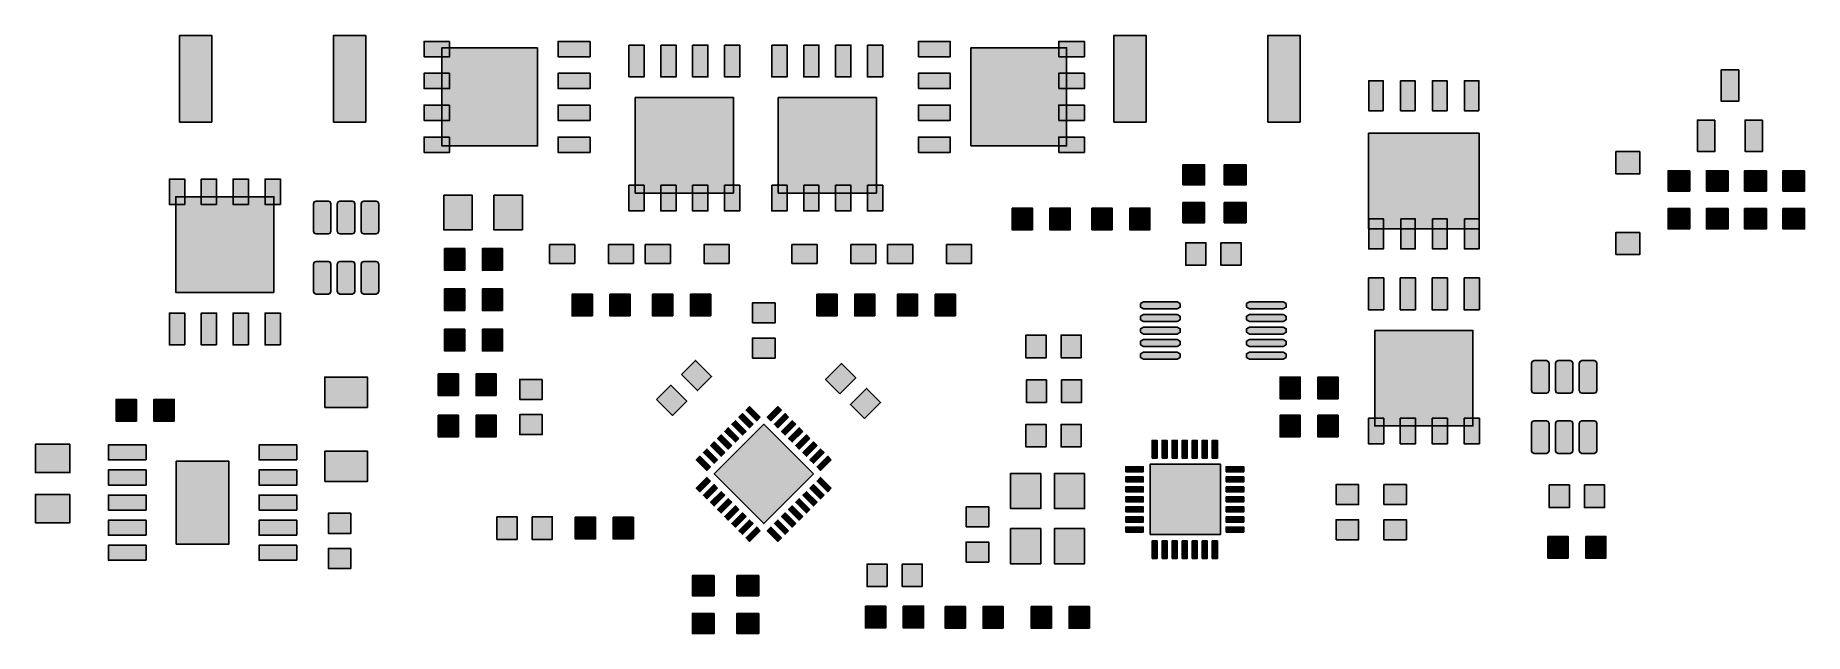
# Model space of a CAD drawing. Header units: millimetres. Extents: x 7.7 to 78.2, y -27.6 to -3.7.
import ezdxf

# ---------------------------------------------------------------- set-up
doc = ezdxf.new("R2010")
doc.units = ezdxf.units.MM
doc.layers.add('Bottom Layer', color=7, linetype='Continuous', true_color=0x0000ff)

msp = doc.modelspace()

# ---------------------------------------------------------------- hatches: boundary and pattern name
at = {"layer": 'Bottom Layer'}
for points in [[(14.72, -7.189), (14.72, -3.733), (13.437, -3.733), (13.437, -7.189)], [(20.853, -7.189), (20.853, -3.733), (19.57, -3.733), (19.57, -7.189)], [(24.193, -3.974), (23.173, -3.974), (23.173, -4.584), (24.193, -4.584)], [(29.784, -3.974), (28.514, -3.974), (28.514, -4.584), (29.784, -4.584)], [(31.329, -4.118), (31.329, -5.388), (31.938, -5.388), (31.938, -4.118)], [(32.599, -4.118), (32.599, -5.388), (33.208, -5.388), (33.208, -4.118)], [(33.869, -4.118), (33.869, -5.388), (34.478, -5.388), (34.478, -4.118)], [(35.139, -4.118), (35.139, -5.388), (35.748, -5.388), (35.748, -4.118)], [(37.023, -4.118), (37.023, -5.388), (37.632, -5.388), (37.632, -4.118)], [(38.293, -4.118), (38.293, -5.388), (38.902, -5.388), (38.902, -4.118)], [(39.563, -4.118), (39.563, -5.388), (40.172, -5.388), (40.172, -4.118)], [(40.833, -4.118), (40.833, -5.388), (41.442, -5.388), (41.442, -4.118)], [(42.86, -4.584), (44.13, -4.584), (44.13, -3.974), (42.86, -3.974)], [(48.451, -4.584), (49.471, -4.584), (49.471, -3.974), (48.451, -3.974)], [(51.931, -7.189), (51.931, -3.733), (50.649, -3.733), (50.649, -7.189)], [(58.064, -7.189), (58.064, -3.733), (56.781, -3.733), (56.781, -7.189)], [(27.693, -4.229), (23.883, -4.229), (23.883, -8.139), (27.693, -8.139)], [(44.951, -8.139), (48.761, -8.139), (48.761, -4.229), (44.951, -4.229)], [(24.193, -5.244), (23.173, -5.244), (23.173, -5.854), (24.193, -5.854)], [(29.784, -5.244), (28.514, -5.244), (28.514, -5.854), (29.784, -5.854)], [(42.861, -5.854), (44.131, -5.854), (44.131, -5.244), (42.861, -5.244)], [(48.451, -5.854), (49.471, -5.854), (49.471, -5.244), (48.451, -5.244)], [(61.375, -6.74), (61.375, -5.54), (60.795, -5.54), (60.795, -6.74)], [(62.645, -6.74), (62.645, -5.54), (62.065, -5.54), (62.065, -6.74)], [(63.915, -6.74), (63.915, -5.54), (63.335, -5.54), (63.335, -6.74)], [(65.185, -6.74), (65.185, -5.54), (64.605, -5.54), (64.605, -6.74)], [(75.534, -5.106), (74.834, -5.106), (74.834, -6.356), (75.534, -6.356)], [(31.584, -6.208), (31.584, -10.018), (35.494, -10.018), (35.494, -6.208)], [(37.278, -6.208), (37.278, -10.018), (41.188, -10.018), (41.188, -6.208)], [(24.193, -6.514), (23.173, -6.514), (23.173, -7.124), (24.193, -7.124)], [(29.783, -6.514), (28.513, -6.514), (28.513, -7.124), (29.783, -7.124)], [(42.86, -7.124), (44.13, -7.124), (44.13, -6.514), (42.86, -6.514)], [(48.451, -7.124), (49.471, -7.124), (49.471, -6.514), (48.451, -6.514)], [(60.792, -7.636), (60.792, -11.436), (65.192, -11.436), (65.192, -7.636)], [(74.584, -7.106), (73.884, -7.106), (73.884, -8.356), (74.584, -8.356)], [(76.484, -7.106), (75.784, -7.106), (75.784, -8.356), (76.484, -8.356)], [(24.193, -7.784), (23.173, -7.784), (23.173, -8.394), (24.193, -8.394)], [(29.784, -7.784), (28.514, -7.784), (28.514, -8.394), (29.784, -8.394)], [(42.86, -8.394), (44.13, -8.394), (44.13, -7.784), (42.86, -7.784)], [(48.451, -8.394), (49.471, -8.394), (49.471, -7.784), (48.451, -7.784)], [(71.6, -8.364), (70.64, -8.364), (70.64, -9.244), (71.6, -9.244)], [(53.394, -9.694), (54.258, -9.694), (54.258, -8.888), (53.394, -8.888)], [(55.045, -9.694), (55.909, -9.694), (55.909, -8.888), (55.045, -8.888)], [(73.584, -9.13), (72.72, -9.13), (72.72, -9.937), (73.584, -9.937)], [(75.108, -9.13), (74.244, -9.13), (74.244, -9.937), (75.108, -9.937)], [(75.768, -9.937), (76.632, -9.937), (76.632, -9.13), (75.768, -9.13)], [(78.156, -9.13), (77.292, -9.13), (77.292, -9.937), (78.156, -9.937)], [(13.64, -10.477), (13.64, -9.457), (13.03, -9.457), (13.03, -10.477)], [(14.91, -10.477), (14.91, -9.457), (14.3, -9.457), (14.3, -10.477)], [(16.18, -10.477), (16.18, -9.457), (15.57, -9.457), (15.57, -10.477)], [(17.45, -10.477), (17.45, -9.457), (16.84, -9.457), (16.84, -10.477)], [(31.329, -9.708), (31.329, -10.728), (31.938, -10.728), (31.938, -9.708)], [(32.599, -9.708), (32.599, -10.728), (33.208, -10.728), (33.208, -9.708)], [(33.869, -9.708), (33.869, -10.728), (34.478, -10.728), (34.478, -9.708)], [(35.139, -9.708), (35.139, -10.728), (35.748, -10.728), (35.748, -9.708)], [(37.023, -9.708), (37.023, -10.728), (37.632, -10.728), (37.632, -9.708)], [(38.293, -9.708), (38.293, -10.728), (38.902, -10.728), (38.902, -9.708)], [(39.563, -9.708), (39.563, -10.728), (40.172, -10.728), (40.172, -9.708)], [(40.833, -9.708), (40.833, -10.728), (41.442, -10.728), (41.442, -9.708)], [(17.195, -13.977), (17.195, -10.167), (13.285, -10.167), (13.285, -13.977)], [(19.466, -11.537), (19.466, -10.447), (19.435, -10.373), (19.361, -10.342), (18.871, -10.342), (18.797, -10.373), (18.766, -10.447), (18.766, -11.537), (18.797, -11.611), (18.871, -11.642), (19.361, -11.642), (19.435, -11.611)], [(20.416, -11.537), (20.416, -10.447), (20.385, -10.373), (20.311, -10.342), (19.821, -10.342), (19.747, -10.373), (19.716, -10.447), (19.716, -11.537), (19.747, -11.611), (19.821, -11.642), (20.311, -11.642), (20.385, -11.611)], [(21.366, -11.537), (21.366, -10.447), (21.335, -10.373), (21.261, -10.342), (20.771, -10.342), (20.697, -10.373), (20.666, -10.447), (20.666, -11.537), (20.697, -11.611), (20.771, -11.642), (21.261, -11.642), (21.335, -11.611)], [(23.956, -10.107), (23.956, -11.484), (25.088, -11.484), (25.088, -10.107)], [(25.956, -10.107), (25.956, -11.484), (27.088, -11.484), (27.088, -10.107)], [(53.394, -11.201), (54.258, -11.201), (54.258, -10.395), (53.394, -10.395)], [(55.045, -11.201), (55.909, -11.201), (55.909, -10.395), (55.045, -10.395)], [(46.595, -10.617), (46.595, -11.481), (47.402, -11.481), (47.402, -10.617)], [(48.102, -10.617), (48.102, -11.481), (48.909, -11.481), (48.909, -10.617)], [(49.77, -10.617), (49.77, -11.481), (50.577, -11.481), (50.577, -10.617)], [(51.277, -10.617), (51.277, -11.481), (52.084, -11.481), (52.084, -10.617)], [(60.8, -11.04), (60.8, -12.24), (61.38, -12.24), (61.38, -11.04)], [(62.07, -11.04), (62.07, -12.24), (62.65, -12.24), (62.65, -11.04)], [(63.34, -11.04), (63.34, -12.24), (63.92, -12.24), (63.92, -11.04)], [(64.61, -11.04), (64.61, -12.24), (65.19, -12.24), (65.19, -11.04)], [(73.584, -10.637), (72.72, -10.637), (72.72, -11.444), (73.584, -11.444)], [(75.108, -10.637), (74.244, -10.637), (74.244, -11.444), (75.108, -11.444)], [(75.768, -11.444), (76.632, -11.444), (76.632, -10.637), (75.768, -10.637)], [(78.156, -10.637), (77.292, -10.637), (77.292, -11.444), (78.156, -11.444)], [(71.6, -11.584), (70.64, -11.584), (70.64, -12.464), (71.6, -12.464)], [(24.796, -13.091), (24.796, -12.227), (23.989, -12.227), (23.989, -13.091)], [(26.303, -13.091), (26.303, -12.227), (25.496, -12.227), (25.496, -13.091)], [(29.172, -12.821), (29.172, -12.071), (28.172, -12.071), (28.172, -12.821)], [(31.518, -12.821), (31.518, -12.071), (30.518, -12.071), (30.518, -12.821)], [(32.982, -12.821), (32.982, -12.071), (31.982, -12.071), (31.982, -12.821)], [(35.328, -12.821), (35.328, -12.071), (34.328, -12.071), (34.328, -12.821)], [(37.824, -12.071), (37.824, -12.821), (38.824, -12.821), (38.824, -12.071)], [(40.17, -12.071), (40.17, -12.821), (41.17, -12.821), (41.17, -12.071)], [(41.634, -12.071), (41.634, -12.821), (42.634, -12.821), (42.634, -12.071)], [(43.98, -12.071), (43.98, -12.821), (44.98, -12.821), (44.98, -12.071)], [(54.31, -12.896), (54.31, -11.996), (53.51, -11.996), (53.51, -12.896)], [(55.71, -12.896), (55.71, -11.996), (54.91, -11.996), (54.91, -12.896)], [(19.466, -13.937), (19.466, -12.847), (19.435, -12.773), (19.361, -12.742), (18.871, -12.742), (18.797, -12.773), (18.766, -12.847), (18.766, -13.937), (18.797, -14.011), (18.871, -14.042), (19.361, -14.042), (19.435, -14.011)], [(20.416, -13.937), (20.416, -12.847), (20.385, -12.773), (20.311, -12.742), (19.821, -12.742), (19.747, -12.773), (19.716, -12.847), (19.716, -13.937), (19.747, -14.011), (19.821, -14.042), (20.311, -14.042), (20.385, -14.011)], [(21.366, -13.937), (21.366, -12.847), (21.335, -12.773), (21.261, -12.742), (20.771, -12.742), (20.697, -12.773), (20.666, -12.847), (20.666, -13.937), (20.697, -14.011), (20.771, -14.042), (21.261, -14.042), (21.335, -14.011)], [(24.796, -14.699), (24.796, -13.835), (23.989, -13.835), (23.989, -14.699)], [(26.303, -14.699), (26.303, -13.835), (25.496, -13.835), (25.496, -14.699)], [(29.876, -14.91), (29.876, -14.046), (29.069, -14.046), (29.069, -14.91)], [(31.383, -14.91), (31.383, -14.046), (30.576, -14.046), (30.576, -14.91)], [(33.083, -14.91), (33.083, -14.046), (32.276, -14.046), (32.276, -14.91)], [(34.589, -14.91), (34.589, -14.046), (33.783, -14.046), (33.783, -14.91)], [(39.623, -14.91), (39.623, -14.046), (38.817, -14.046), (38.817, -14.91)], [(41.13, -14.91), (41.13, -14.046), (40.323, -14.046), (40.323, -14.91)], [(42.83, -14.91), (42.83, -14.046), (42.023, -14.046), (42.023, -14.91)], [(44.337, -14.91), (44.337, -14.046), (43.53, -14.046), (43.53, -14.91)], [(60.782, -13.396), (60.782, -14.666), (61.392, -14.666), (61.392, -13.396)], [(62.052, -13.396), (62.052, -14.666), (62.662, -14.666), (62.662, -13.396)], [(63.322, -13.397), (63.322, -14.667), (63.932, -14.667), (63.932, -13.397)], [(64.592, -13.396), (64.592, -14.666), (65.202, -14.666), (65.202, -13.396)], [(36.253, -15.194), (37.153, -15.194), (37.153, -14.394), (36.253, -14.394)], [(51.83, -14.634), (51.709, -14.564), (51.709, -14.424), (51.83, -14.354), (53.17, -14.354), (53.291, -14.424), (53.291, -14.564), (53.17, -14.634)], [(56.05, -14.634), (55.929, -14.564), (55.929, -14.424), (56.05, -14.354), (57.39, -14.354), (57.511, -14.424), (57.511, -14.564), (57.39, -14.634)], [(13.64, -16.068), (13.64, -14.798), (13.03, -14.798), (13.03, -16.068)], [(14.91, -16.067), (14.91, -14.797), (14.3, -14.797), (14.3, -16.067)], [(16.18, -16.068), (16.18, -14.798), (15.57, -14.798), (15.57, -16.068)], [(17.45, -16.068), (17.45, -14.798), (16.84, -14.798), (16.84, -16.068)], [(23.989, -15.443), (23.989, -16.307), (24.796, -16.307), (24.796, -15.443)], [(25.496, -15.443), (25.496, -16.307), (26.303, -16.307), (26.303, -15.443)], [(51.83, -15.134), (51.709, -15.064), (51.709, -14.924), (51.83, -14.854), (53.17, -14.854), (53.291, -14.924), (53.291, -15.064), (53.17, -15.134)], [(51.83, -15.634), (51.709, -15.564), (51.709, -15.424), (51.83, -15.354), (53.17, -15.354), (53.291, -15.424), (53.291, -15.564), (53.17, -15.634)], [(56.05, -15.134), (55.929, -15.064), (55.929, -14.924), (56.05, -14.854), (57.39, -14.854), (57.511, -14.924), (57.511, -15.064), (57.39, -15.134)], [(56.05, -15.634), (55.929, -15.564), (55.929, -15.424), (56.05, -15.354), (57.39, -15.354), (57.511, -15.424), (57.511, -15.564), (57.39, -15.634)], [(61.037, -15.487), (61.037, -19.297), (64.947, -19.297), (64.947, -15.487)], [(36.253, -16.594), (37.153, -16.594), (37.153, -15.794), (36.253, -15.794)], [(47.945, -16.579), (47.945, -15.679), (47.145, -15.679), (47.145, -16.579)], [(49.345, -16.579), (49.345, -15.679), (48.545, -15.679), (48.545, -16.579)], [(51.83, -16.134), (51.709, -16.064), (51.709, -15.924), (51.83, -15.854), (53.17, -15.854), (53.291, -15.924), (53.291, -16.064), (53.17, -16.134)], [(56.05, -16.134), (55.929, -16.064), (55.929, -15.924), (56.05, -15.854), (57.39, -15.854), (57.511, -15.924), (57.511, -16.064), (57.39, -16.134)], [(33.422, -17.25), (34.058, -17.886), (34.624, -17.32), (33.988, -16.684)], [(39.729, -18.013), (40.365, -17.377), (39.799, -16.811), (39.163, -17.447)], [(51.83, -16.634), (51.709, -16.564), (51.709, -16.424), (51.83, -16.354), (53.17, -16.354), (53.291, -16.424), (53.291, -16.564), (53.17, -16.634)], [(56.05, -16.634), (55.929, -16.564), (55.929, -16.424), (56.05, -16.354), (57.39, -16.354), (57.511, -16.424), (57.511, -16.564), (57.39, -16.634)], [(67.28, -16.797), (67.28, -17.887), (67.311, -17.961), (67.385, -17.992), (67.875, -17.992), (67.949, -17.961), (67.98, -17.887), (67.98, -16.797), (67.949, -16.723), (67.875, -16.692), (67.385, -16.692), (67.311, -16.723)], [(68.23, -16.797), (68.23, -17.887), (68.261, -17.961), (68.335, -17.992), (68.825, -17.992), (68.899, -17.961), (68.93, -17.887), (68.93, -16.797), (68.899, -16.723), (68.825, -16.692), (68.335, -16.692), (68.261, -16.723)], [(69.18, -16.797), (69.18, -17.887), (69.211, -17.961), (69.285, -17.992), (69.775, -17.992), (69.849, -17.961), (69.88, -17.887), (69.88, -16.797), (69.849, -16.723), (69.775, -16.692), (69.285, -16.692), (69.211, -16.723)], [(19.216, -18.556), (20.917, -18.556), (20.917, -17.348), (19.216, -17.348)], [(24.542, -18.085), (24.542, -17.221), (23.735, -17.221), (23.735, -18.085)], [(26.049, -18.085), (26.049, -17.221), (25.242, -17.221), (25.242, -18.085)], [(27.882, -17.442), (26.982, -17.442), (26.982, -18.242), (27.882, -18.242)], [(47.16, -17.457), (47.16, -18.357), (47.96, -18.357), (47.96, -17.457)], [(48.56, -17.457), (48.56, -18.357), (49.36, -18.357), (49.36, -17.457)], [(58.07, -18.212), (58.07, -17.348), (57.264, -17.348), (57.264, -18.212)], [(59.577, -18.212), (59.577, -17.348), (58.77, -17.348), (58.77, -18.212)], [(11.715, -19.101), (11.715, -18.237), (10.908, -18.237), (10.908, -19.101)], [(13.222, -19.101), (13.222, -18.237), (12.415, -18.237), (12.415, -19.101)], [(32.432, -18.24), (33.068, -18.876), (33.634, -18.31), (32.998, -17.674)], [(40.719, -19.003), (41.355, -18.367), (40.789, -17.801), (40.153, -18.437)], [(24.542, -19.736), (24.542, -18.872), (23.735, -18.872), (23.735, -19.736)], [(26.049, -19.736), (26.049, -18.872), (25.242, -18.872), (25.242, -19.736)], [(27.882, -18.842), (26.982, -18.842), (26.982, -19.642), (27.882, -19.642)], [(36.279, -19.229), (35.855, -18.805), (35.713, -18.946), (36.137, -19.371)], [(36.562, -18.946), (36.137, -18.522), (35.996, -18.663), (36.42, -19.088)], [(37.41, -18.663), (37.269, -18.522), (36.844, -18.946), (36.986, -19.088)], [(37.693, -18.946), (37.552, -18.805), (37.127, -19.229), (37.269, -19.371)], [(58.07, -19.736), (58.07, -18.872), (57.264, -18.872), (57.264, -19.736)], [(59.577, -19.736), (59.577, -18.872), (58.77, -18.872), (58.77, -19.736)], [(60.782, -18.987), (60.782, -20.007), (61.392, -20.007), (61.392, -18.987)], [(62.052, -18.987), (62.052, -20.007), (62.662, -20.007), (62.662, -18.987)], [(63.322, -18.987), (63.322, -20.007), (63.932, -20.007), (63.932, -18.987)], [(64.592, -18.987), (64.592, -20.007), (65.202, -20.007), (65.202, -18.987)], [(38.683, -21.209), (36.703, -19.229), (34.723, -21.209), (36.703, -23.189)], [(35.43, -20.078), (35.006, -19.653), (34.865, -19.795), (35.289, -20.219)], [(35.713, -19.795), (35.289, -19.371), (35.147, -19.512), (35.572, -19.936)], [(35.996, -19.512), (35.572, -19.088), (35.43, -19.229), (35.855, -19.653)], [(37.976, -19.229), (37.834, -19.088), (37.41, -19.512), (37.552, -19.653)], [(38.259, -19.512), (38.117, -19.371), (37.693, -19.795), (37.835, -19.936)], [(38.541, -19.795), (38.4, -19.653), (37.976, -20.078), (38.117, -20.219)], [(47.945, -20.135), (47.945, -19.235), (47.145, -19.235), (47.145, -20.135)], [(49.345, -20.135), (49.345, -19.235), (48.545, -19.235), (48.545, -20.135)], [(67.28, -19.197), (67.28, -20.287), (67.311, -20.361), (67.385, -20.392), (67.875, -20.392), (67.949, -20.361), (67.98, -20.287), (67.98, -19.197), (67.949, -19.123), (67.875, -19.092), (67.385, -19.092), (67.311, -19.123)], [(68.23, -19.197), (68.23, -20.287), (68.261, -20.361), (68.335, -20.392), (68.825, -20.392), (68.899, -20.361), (68.93, -20.287), (68.93, -19.197), (68.899, -19.123), (68.825, -19.092), (68.335, -19.092), (68.261, -19.123)], [(69.18, -19.197), (69.18, -20.287), (69.211, -20.361), (69.285, -20.392), (69.775, -20.392), (69.849, -20.361), (69.88, -20.287), (69.88, -19.197), (69.849, -19.123), (69.775, -19.092), (69.285, -19.092), (69.211, -19.123)], [(9.071, -20.024), (7.694, -20.024), (7.694, -21.156), (9.071, -21.156)], [(12.102, -20.653), (12.102, -20.053), (10.601, -20.053), (10.601, -20.653)], [(18.101, -20.653), (18.101, -20.053), (16.6, -20.053), (16.6, -20.653)], [(19.216, -21.514), (20.917, -21.514), (20.917, -20.306), (19.216, -20.306)], [(34.865, -20.643), (34.44, -20.219), (34.299, -20.361), (34.723, -20.785)], [(35.147, -20.36), (34.723, -19.936), (34.582, -20.078), (35.006, -20.502)], [(38.824, -20.078), (38.683, -19.936), (38.259, -20.36), (38.4, -20.502)], [(39.107, -20.361), (38.966, -20.219), (38.542, -20.643), (38.683, -20.785)], [(52.167, -20.575), (52.367, -20.575), (52.367, -19.875), (52.167, -19.875)], [(52.567, -20.575), (52.767, -20.575), (52.767, -19.875), (52.567, -19.875)], [(52.967, -20.575), (53.167, -20.575), (53.167, -19.875), (52.967, -19.875)], [(53.367, -20.576), (53.567, -20.576), (53.567, -19.876), (53.367, -19.876)], [(53.767, -20.575), (53.967, -20.575), (53.967, -19.875), (53.767, -19.875)], [(54.167, -20.575), (54.367, -20.575), (54.367, -19.875), (54.167, -19.875)], [(54.567, -20.575), (54.767, -20.575), (54.767, -19.875), (54.567, -19.875)], [(12.102, -21.651), (12.102, -21.052), (10.601, -21.052), (10.601, -21.651)], [(13.301, -24.002), (15.401, -24.002), (15.401, -20.702), (13.301, -20.702)], [(18.101, -21.651), (18.101, -21.052), (16.6, -21.052), (16.6, -21.651)], [(34.582, -20.926), (34.157, -20.502), (34.016, -20.643), (34.44, -21.068)], [(39.39, -20.643), (39.249, -20.502), (38.824, -20.926), (38.966, -21.068)], [(51.117, -21.125), (51.817, -21.125), (51.817, -20.925), (51.117, -20.925)], [(52.087, -23.625), (54.887, -23.625), (54.887, -20.825), (52.087, -20.825)], [(55.117, -21.125), (55.817, -21.125), (55.817, -20.925), (55.117, -20.925)], [(34.582, -21.492), (34.44, -21.35), (34.016, -21.775), (34.157, -21.916)], [(34.865, -21.775), (34.723, -21.633), (34.299, -22.058), (34.44, -22.199)], [(39.107, -22.058), (38.683, -21.633), (38.542, -21.775), (38.966, -22.199)], [(39.39, -21.775), (38.966, -21.35), (38.824, -21.492), (39.249, -21.916)], [(47.731, -21.187), (46.531, -21.187), (46.531, -22.587), (47.731, -22.587)], [(49.481, -21.187), (48.281, -21.187), (48.281, -22.587), (49.481, -22.587)], [(51.117, -21.525), (51.817, -21.525), (51.817, -21.325), (51.117, -21.325)], [(51.117, -21.925), (51.817, -21.925), (51.817, -21.725), (51.117, -21.725)], [(55.117, -21.525), (55.817, -21.525), (55.817, -21.325), (55.117, -21.325)], [(55.117, -21.925), (55.817, -21.925), (55.817, -21.725), (55.117, -21.725)], [(59.494, -22.433), (60.394, -22.433), (60.394, -21.633), (59.494, -21.633)], [(61.399, -22.433), (62.299, -22.433), (62.299, -21.633), (61.399, -21.633)], [(67.988, -21.648), (67.988, -22.548), (68.788, -22.548), (68.788, -21.648)], [(69.388, -21.648), (69.388, -22.548), (70.188, -22.548), (70.188, -21.648)], [(9.071, -22.024), (7.694, -22.024), (7.694, -23.156), (9.071, -23.156)], [(12.102, -22.652), (12.102, -22.052), (10.601, -22.052), (10.601, -22.652)], [(18.101, -22.652), (18.101, -22.052), (16.6, -22.052), (16.6, -22.652)], [(35.147, -22.058), (35.006, -21.916), (34.582, -22.34), (34.723, -22.482)], [(35.43, -22.34), (35.289, -22.199), (34.865, -22.623), (35.006, -22.765)], [(35.713, -22.623), (35.572, -22.482), (35.147, -22.906), (35.289, -23.047)], [(38.259, -22.906), (37.835, -22.482), (37.693, -22.623), (38.117, -23.047)], [(38.541, -22.623), (38.117, -22.199), (37.976, -22.34), (38.4, -22.765)], [(38.824, -22.34), (38.4, -21.916), (38.259, -22.058), (38.683, -22.482)], [(44.762, -23.322), (45.662, -23.322), (45.662, -22.522), (44.762, -22.522)], [(51.117, -22.326), (51.817, -22.326), (51.817, -22.126), (51.117, -22.126)], [(51.117, -22.725), (51.817, -22.725), (51.817, -22.525), (51.117, -22.525)], [(55.117, -22.325), (55.817, -22.325), (55.817, -22.125), (55.117, -22.125)], [(55.117, -22.725), (55.817, -22.725), (55.817, -22.525), (55.117, -22.525)], [(12.102, -23.653), (12.102, -23.053), (10.601, -23.053), (10.601, -23.653)], [(18.101, -23.653), (18.101, -23.053), (16.6, -23.053), (16.6, -23.653)], [(20.262, -22.776), (19.362, -22.776), (19.362, -23.576), (20.262, -23.576)], [(26.078, -22.918), (26.078, -23.818), (26.878, -23.818), (26.878, -22.918)], [(27.478, -22.918), (27.478, -23.818), (28.278, -23.818), (28.278, -22.918)], [(29.196, -22.936), (29.196, -23.8), (30.003, -23.8), (30.003, -22.936)], [(30.703, -22.936), (30.703, -23.8), (31.51, -23.8), (31.51, -22.936)], [(35.996, -22.906), (35.855, -22.765), (35.43, -23.189), (35.572, -23.33)], [(36.279, -23.189), (36.137, -23.048), (35.713, -23.472), (35.855, -23.613)], [(37.693, -23.472), (37.269, -23.048), (37.127, -23.189), (37.552, -23.613)], [(37.976, -23.189), (37.552, -22.765), (37.41, -22.906), (37.834, -23.33)], [(51.117, -23.125), (51.817, -23.125), (51.817, -22.925), (51.117, -22.925)], [(55.117, -23.125), (55.817, -23.125), (55.817, -22.925), (55.117, -22.925)], [(59.494, -23.833), (60.394, -23.833), (60.394, -23.033), (59.494, -23.033)], [(61.399, -23.833), (62.299, -23.833), (62.299, -23.033), (61.399, -23.033)], [(36.562, -23.472), (36.42, -23.33), (35.996, -23.755), (36.137, -23.896)], [(37.41, -23.755), (36.986, -23.33), (36.844, -23.472), (37.269, -23.896)], [(44.762, -24.722), (45.662, -24.722), (45.662, -23.922), (44.762, -23.922)], [(47.731, -23.387), (46.531, -23.387), (46.531, -24.787), (47.731, -24.787)], [(49.481, -23.387), (48.281, -23.387), (48.281, -24.787), (49.481, -24.787)], [(51.117, -23.525), (51.817, -23.525), (51.817, -23.325), (51.117, -23.325)], [(52.167, -24.575), (52.367, -24.575), (52.367, -23.875), (52.167, -23.875)], [(52.567, -24.575), (52.767, -24.575), (52.767, -23.875), (52.567, -23.875)], [(52.967, -24.575), (53.167, -24.575), (53.167, -23.875), (52.967, -23.875)], [(53.367, -24.575), (53.567, -24.575), (53.567, -23.875), (53.367, -23.875)], [(53.767, -24.575), (53.967, -24.575), (53.967, -23.875), (53.767, -23.875)], [(54.167, -24.575), (54.367, -24.575), (54.367, -23.875), (54.167, -23.875)], [(54.567, -24.575), (54.767, -24.575), (54.767, -23.875), (54.567, -23.875)], [(55.117, -23.525), (55.817, -23.525), (55.817, -23.325), (55.117, -23.325)], [(67.932, -23.698), (67.932, -24.562), (68.738, -24.562), (68.738, -23.698)], [(69.438, -23.698), (69.438, -24.562), (70.245, -24.562), (70.245, -23.698)], [(12.102, -24.651), (12.102, -24.051), (10.601, -24.051), (10.601, -24.651)], [(18.101, -24.651), (18.101, -24.051), (16.6, -24.051), (16.6, -24.651)], [(20.262, -24.176), (19.362, -24.176), (19.362, -24.976), (20.262, -24.976)], [(34.722, -25.259), (33.858, -25.259), (33.858, -26.066), (34.722, -26.066)], [(36.5, -25.259), (35.636, -25.259), (35.636, -26.066), (36.5, -26.066)], [(41.617, -25.7), (41.617, -24.8), (40.817, -24.8), (40.817, -25.7)], [(43.017, -25.7), (43.017, -24.8), (42.217, -24.8), (42.217, -25.7)], [(34.722, -26.766), (33.858, -26.766), (33.858, -27.573), (34.722, -27.573)], [(36.5, -26.766), (35.636, -26.766), (35.636, -27.573), (36.5, -27.573)], [(40.752, -26.478), (40.752, -27.342), (41.559, -27.342), (41.559, -26.478)], [(42.259, -26.478), (42.259, -27.342), (43.065, -27.342), (43.065, -26.478)], [(44.735, -27.356), (44.735, -26.492), (43.928, -26.492), (43.928, -27.356)], [(46.242, -27.356), (46.242, -26.492), (45.435, -26.492), (45.435, -27.356)], [(48.164, -27.356), (48.164, -26.492), (47.357, -26.492), (47.357, -27.356)], [(49.671, -27.356), (49.671, -26.492), (48.864, -26.492), (48.864, -27.356)]]:
    msp.add_hatch(color=256, dxfattribs=at).paths.add_polyline_path(points)

# ---------------------------------------------------------------- linework, layer by layer
for points in [[(14.72, -7.189), (14.72, -3.733), (13.437, -3.733), (13.437, -7.189)], [(20.853, -7.189), (20.853, -3.733), (19.57, -3.733), (19.57, -7.189)], [(24.193, -3.974), (23.173, -3.974), (23.173, -4.584), (24.193, -4.584)], [(29.784, -3.974), (28.514, -3.974), (28.514, -4.584), (29.784, -4.584)], [(31.329, -4.118), (31.329, -5.388), (31.938, -5.388), (31.938, -4.118)], [(32.599, -4.118), (32.599, -5.388), (33.208, -5.388), (33.208, -4.118)], [(33.869, -4.118), (33.869, -5.388), (34.478, -5.388), (34.478, -4.118)], [(35.139, -4.118), (35.139, -5.388), (35.748, -5.388), (35.748, -4.118)], [(37.023, -4.118), (37.023, -5.388), (37.632, -5.388), (37.632, -4.118)], [(38.293, -4.118), (38.293, -5.388), (38.902, -5.388), (38.902, -4.118)], [(39.563, -4.118), (39.563, -5.388), (40.172, -5.388), (40.172, -4.118)], [(40.833, -4.118), (40.833, -5.388), (41.442, -5.388), (41.442, -4.118)], [(42.86, -4.584), (44.13, -4.584), (44.13, -3.974), (42.86, -3.974)], [(48.451, -4.584), (49.471, -4.584), (49.471, -3.974), (48.451, -3.974)], [(51.931, -7.189), (51.931, -3.733), (50.649, -3.733), (50.649, -7.189)], [(58.064, -7.189), (58.064, -3.733), (56.781, -3.733), (56.781, -7.189)], [(27.693, -4.229), (23.883, -4.229), (23.883, -8.139), (27.693, -8.139)], [(44.951, -8.139), (48.761, -8.139), (48.761, -4.229), (44.951, -4.229)], [(24.193, -5.244), (23.173, -5.244), (23.173, -5.854), (24.193, -5.854)], [(29.784, -5.244), (28.514, -5.244), (28.514, -5.854), (29.784, -5.854)], [(42.861, -5.854), (44.131, -5.854), (44.131, -5.244), (42.861, -5.244)], [(48.451, -5.854), (49.471, -5.854), (49.471, -5.244), (48.451, -5.244)], [(61.375, -6.74), (61.375, -5.54), (60.795, -5.54), (60.795, -6.74)], [(62.645, -6.74), (62.645, -5.54), (62.065, -5.54), (62.065, -6.74)], [(63.915, -6.74), (63.915, -5.54), (63.335, -5.54), (63.335, -6.74)], [(65.185, -6.74), (65.185, -5.54), (64.605, -5.54), (64.605, -6.74)], [(75.534, -5.106), (74.834, -5.106), (74.834, -6.356), (75.534, -6.356)], [(31.584, -6.208), (31.584, -10.018), (35.494, -10.018), (35.494, -6.208)], [(37.278, -6.208), (37.278, -10.018), (41.188, -10.018), (41.188, -6.208)], [(24.193, -6.514), (23.173, -6.514), (23.173, -7.124), (24.193, -7.124)], [(29.783, -6.514), (28.513, -6.514), (28.513, -7.124), (29.783, -7.124)], [(42.86, -7.124), (44.13, -7.124), (44.13, -6.514), (42.86, -6.514)], [(48.451, -7.124), (49.471, -7.124), (49.471, -6.514), (48.451, -6.514)], [(60.792, -7.636), (60.792, -11.436), (65.192, -11.436), (65.192, -7.636)], [(74.584, -7.106), (73.884, -7.106), (73.884, -8.356), (74.584, -8.356)], [(76.484, -7.106), (75.784, -7.106), (75.784, -8.356), (76.484, -8.356)], [(24.193, -7.784), (23.173, -7.784), (23.173, -8.394), (24.193, -8.394)], [(29.784, -7.784), (28.514, -7.784), (28.514, -8.394), (29.784, -8.394)], [(42.86, -8.394), (44.13, -8.394), (44.13, -7.784), (42.86, -7.784)], [(48.451, -8.394), (49.471, -8.394), (49.471, -7.784), (48.451, -7.784)], [(71.6, -8.364), (70.64, -8.364), (70.64, -9.244), (71.6, -9.244)], [(53.394, -9.694), (54.258, -9.694), (54.258, -8.888), (53.394, -8.888)], [(55.045, -9.694), (55.909, -9.694), (55.909, -8.888), (55.045, -8.888)], [(73.584, -9.13), (72.72, -9.13), (72.72, -9.937), (73.584, -9.937)], [(75.108, -9.13), (74.244, -9.13), (74.244, -9.937), (75.108, -9.937)], [(75.768, -9.937), (76.632, -9.937), (76.632, -9.13), (75.768, -9.13)], [(78.156, -9.13), (77.292, -9.13), (77.292, -9.937), (78.156, -9.937)], [(13.64, -10.477), (13.64, -9.457), (13.03, -9.457), (13.03, -10.477)], [(14.91, -10.477), (14.91, -9.457), (14.3, -9.457), (14.3, -10.477)], [(16.18, -10.477), (16.18, -9.457), (15.57, -9.457), (15.57, -10.477)], [(17.45, -10.477), (17.45, -9.457), (16.84, -9.457), (16.84, -10.477)], [(31.329, -9.708), (31.329, -10.728), (31.938, -10.728), (31.938, -9.708)], [(32.599, -9.708), (32.599, -10.728), (33.208, -10.728), (33.208, -9.708)], [(33.869, -9.708), (33.869, -10.728), (34.478, -10.728), (34.478, -9.708)], [(35.139, -9.708), (35.139, -10.728), (35.748, -10.728), (35.748, -9.708)], [(37.023, -9.708), (37.023, -10.728), (37.632, -10.728), (37.632, -9.708)], [(38.293, -9.708), (38.293, -10.728), (38.902, -10.728), (38.902, -9.708)], [(39.563, -9.708), (39.563, -10.728), (40.172, -10.728), (40.172, -9.708)], [(40.833, -9.708), (40.833, -10.728), (41.442, -10.728), (41.442, -9.708)], [(17.195, -13.977), (17.195, -10.167), (13.285, -10.167), (13.285, -13.977)], [(19.466, -11.537), (19.466, -10.447), (19.435, -10.373), (19.361, -10.342), (18.871, -10.342), (18.797, -10.373), (18.766, -10.447), (18.766, -11.537), (18.797, -11.611), (18.871, -11.642), (19.361, -11.642), (19.435, -11.611)], [(20.416, -11.537), (20.416, -10.447), (20.385, -10.373), (20.311, -10.342), (19.821, -10.342), (19.747, -10.373), (19.716, -10.447), (19.716, -11.537), (19.747, -11.611), (19.821, -11.642), (20.311, -11.642), (20.385, -11.611)], [(21.366, -11.537), (21.366, -10.447), (21.335, -10.373), (21.261, -10.342), (20.771, -10.342), (20.697, -10.373), (20.666, -10.447), (20.666, -11.537), (20.697, -11.611), (20.771, -11.642), (21.261, -11.642), (21.335, -11.611)], [(23.956, -10.107), (23.956, -11.484), (25.088, -11.484), (25.088, -10.107)], [(25.956, -10.107), (25.956, -11.484), (27.088, -11.484), (27.088, -10.107)], [(53.394, -11.201), (54.258, -11.201), (54.258, -10.395), (53.394, -10.395)], [(55.045, -11.201), (55.909, -11.201), (55.909, -10.395), (55.045, -10.395)], [(46.595, -10.617), (46.595, -11.481), (47.402, -11.481), (47.402, -10.617)], [(48.102, -10.617), (48.102, -11.481), (48.909, -11.481), (48.909, -10.617)], [(49.77, -10.617), (49.77, -11.481), (50.577, -11.481), (50.577, -10.617)], [(51.277, -10.617), (51.277, -11.481), (52.084, -11.481), (52.084, -10.617)], [(60.8, -11.04), (60.8, -12.24), (61.38, -12.24), (61.38, -11.04)], [(62.07, -11.04), (62.07, -12.24), (62.65, -12.24), (62.65, -11.04)], [(63.34, -11.04), (63.34, -12.24), (63.92, -12.24), (63.92, -11.04)], [(64.61, -11.04), (64.61, -12.24), (65.19, -12.24), (65.19, -11.04)], [(73.584, -10.637), (72.72, -10.637), (72.72, -11.444), (73.584, -11.444)], [(75.108, -10.637), (74.244, -10.637), (74.244, -11.444), (75.108, -11.444)], [(75.768, -11.444), (76.632, -11.444), (76.632, -10.637), (75.768, -10.637)], [(78.156, -10.637), (77.292, -10.637), (77.292, -11.444), (78.156, -11.444)], [(71.6, -11.584), (70.64, -11.584), (70.64, -12.464), (71.6, -12.464)], [(24.796, -13.091), (24.796, -12.227), (23.989, -12.227), (23.989, -13.091)], [(26.303, -13.091), (26.303, -12.227), (25.496, -12.227), (25.496, -13.091)], [(29.172, -12.821), (29.172, -12.071), (28.172, -12.071), (28.172, -12.821)], [(31.518, -12.821), (31.518, -12.071), (30.518, -12.071), (30.518, -12.821)], [(32.982, -12.821), (32.982, -12.071), (31.982, -12.071), (31.982, -12.821)], [(35.328, -12.821), (35.328, -12.071), (34.328, -12.071), (34.328, -12.821)], [(37.824, -12.071), (37.824, -12.821), (38.824, -12.821), (38.824, -12.071)], [(40.17, -12.071), (40.17, -12.821), (41.17, -12.821), (41.17, -12.071)], [(41.634, -12.071), (41.634, -12.821), (42.634, -12.821), (42.634, -12.071)], [(43.98, -12.071), (43.98, -12.821), (44.98, -12.821), (44.98, -12.071)], [(54.31, -12.896), (54.31, -11.996), (53.51, -11.996), (53.51, -12.896)], [(55.71, -12.896), (55.71, -11.996), (54.91, -11.996), (54.91, -12.896)], [(19.466, -13.937), (19.466, -12.847), (19.435, -12.773), (19.361, -12.742), (18.871, -12.742), (18.797, -12.773), (18.766, -12.847), (18.766, -13.937), (18.797, -14.011), (18.871, -14.042), (19.361, -14.042), (19.435, -14.011)], [(20.416, -13.937), (20.416, -12.847), (20.385, -12.773), (20.311, -12.742), (19.821, -12.742), (19.747, -12.773), (19.716, -12.847), (19.716, -13.937), (19.747, -14.011), (19.821, -14.042), (20.311, -14.042), (20.385, -14.011)], [(21.366, -13.937), (21.366, -12.847), (21.335, -12.773), (21.261, -12.742), (20.771, -12.742), (20.697, -12.773), (20.666, -12.847), (20.666, -13.937), (20.697, -14.011), (20.771, -14.042), (21.261, -14.042), (21.335, -14.011)], [(24.796, -14.699), (24.796, -13.835), (23.989, -13.835), (23.989, -14.699)], [(26.303, -14.699), (26.303, -13.835), (25.496, -13.835), (25.496, -14.699)], [(29.876, -14.91), (29.876, -14.046), (29.069, -14.046), (29.069, -14.91)], [(31.383, -14.91), (31.383, -14.046), (30.576, -14.046), (30.576, -14.91)], [(33.083, -14.91), (33.083, -14.046), (32.276, -14.046), (32.276, -14.91)], [(34.589, -14.91), (34.589, -14.046), (33.783, -14.046), (33.783, -14.91)], [(39.623, -14.91), (39.623, -14.046), (38.817, -14.046), (38.817, -14.91)], [(41.13, -14.91), (41.13, -14.046), (40.323, -14.046), (40.323, -14.91)], [(42.83, -14.91), (42.83, -14.046), (42.023, -14.046), (42.023, -14.91)], [(44.337, -14.91), (44.337, -14.046), (43.53, -14.046), (43.53, -14.91)], [(60.782, -13.396), (60.782, -14.666), (61.392, -14.666), (61.392, -13.396)], [(62.052, -13.396), (62.052, -14.666), (62.662, -14.666), (62.662, -13.396)], [(63.322, -13.397), (63.322, -14.667), (63.932, -14.667), (63.932, -13.397)], [(64.592, -13.396), (64.592, -14.666), (65.202, -14.666), (65.202, -13.396)], [(36.253, -15.194), (37.153, -15.194), (37.153, -14.394), (36.253, -14.394)], [(51.83, -14.634), (51.709, -14.564), (51.709, -14.424), (51.83, -14.354), (53.17, -14.354), (53.291, -14.424), (53.291, -14.564), (53.17, -14.634)], [(56.05, -14.634), (55.929, -14.564), (55.929, -14.424), (56.05, -14.354), (57.39, -14.354), (57.511, -14.424), (57.511, -14.564), (57.39, -14.634)], [(13.64, -16.068), (13.64, -14.798), (13.03, -14.798), (13.03, -16.068)], [(14.91, -16.067), (14.91, -14.797), (14.3, -14.797), (14.3, -16.067)], [(16.18, -16.068), (16.18, -14.798), (15.57, -14.798), (15.57, -16.068)], [(17.45, -16.068), (17.45, -14.798), (16.84, -14.798), (16.84, -16.068)], [(23.989, -15.443), (23.989, -16.307), (24.796, -16.307), (24.796, -15.443)], [(25.496, -15.443), (25.496, -16.307), (26.303, -16.307), (26.303, -15.443)], [(51.83, -15.134), (51.709, -15.064), (51.709, -14.924), (51.83, -14.854), (53.17, -14.854), (53.291, -14.924), (53.291, -15.064), (53.17, -15.134)], [(51.83, -15.634), (51.709, -15.564), (51.709, -15.424), (51.83, -15.354), (53.17, -15.354), (53.291, -15.424), (53.291, -15.564), (53.17, -15.634)], [(56.05, -15.134), (55.929, -15.064), (55.929, -14.924), (56.05, -14.854), (57.39, -14.854), (57.511, -14.924), (57.511, -15.064), (57.39, -15.134)], [(56.05, -15.634), (55.929, -15.564), (55.929, -15.424), (56.05, -15.354), (57.39, -15.354), (57.511, -15.424), (57.511, -15.564), (57.39, -15.634)], [(61.037, -15.487), (61.037, -19.297), (64.947, -19.297), (64.947, -15.487)], [(36.253, -16.594), (37.153, -16.594), (37.153, -15.794), (36.253, -15.794)], [(47.945, -16.579), (47.945, -15.679), (47.145, -15.679), (47.145, -16.579)], [(49.345, -16.579), (49.345, -15.679), (48.545, -15.679), (48.545, -16.579)], [(51.83, -16.134), (51.709, -16.064), (51.709, -15.924), (51.83, -15.854), (53.17, -15.854), (53.291, -15.924), (53.291, -16.064), (53.17, -16.134)], [(56.05, -16.134), (55.929, -16.064), (55.929, -15.924), (56.05, -15.854), (57.39, -15.854), (57.511, -15.924), (57.511, -16.064), (57.39, -16.134)], [(33.422, -17.25), (34.058, -17.886), (34.624, -17.32), (33.988, -16.684)], [(39.729, -18.013), (40.365, -17.377), (39.799, -16.811), (39.163, -17.447)], [(51.83, -16.634), (51.709, -16.564), (51.709, -16.424), (51.83, -16.354), (53.17, -16.354), (53.291, -16.424), (53.291, -16.564), (53.17, -16.634)], [(56.05, -16.634), (55.929, -16.564), (55.929, -16.424), (56.05, -16.354), (57.39, -16.354), (57.511, -16.424), (57.511, -16.564), (57.39, -16.634)], [(67.28, -16.797), (67.28, -17.887), (67.311, -17.961), (67.385, -17.992), (67.875, -17.992), (67.949, -17.961), (67.98, -17.887), (67.98, -16.797), (67.949, -16.723), (67.875, -16.692), (67.385, -16.692), (67.311, -16.723)], [(68.23, -16.797), (68.23, -17.887), (68.261, -17.961), (68.335, -17.992), (68.825, -17.992), (68.899, -17.961), (68.93, -17.887), (68.93, -16.797), (68.899, -16.723), (68.825, -16.692), (68.335, -16.692), (68.261, -16.723)], [(69.18, -16.797), (69.18, -17.887), (69.211, -17.961), (69.285, -17.992), (69.775, -17.992), (69.849, -17.961), (69.88, -17.887), (69.88, -16.797), (69.849, -16.723), (69.775, -16.692), (69.285, -16.692), (69.211, -16.723)], [(19.216, -18.556), (20.917, -18.556), (20.917, -17.348), (19.216, -17.348)], [(24.542, -18.085), (24.542, -17.221), (23.735, -17.221), (23.735, -18.085)], [(26.049, -18.085), (26.049, -17.221), (25.242, -17.221), (25.242, -18.085)], [(27.882, -17.442), (26.982, -17.442), (26.982, -18.242), (27.882, -18.242)], [(47.16, -17.457), (47.16, -18.357), (47.96, -18.357), (47.96, -17.457)], [(48.56, -17.457), (48.56, -18.357), (49.36, -18.357), (49.36, -17.457)], [(58.07, -18.212), (58.07, -17.348), (57.264, -17.348), (57.264, -18.212)], [(59.577, -18.212), (59.577, -17.348), (58.77, -17.348), (58.77, -18.212)], [(11.715, -19.101), (11.715, -18.237), (10.908, -18.237), (10.908, -19.101)], [(13.222, -19.101), (13.222, -18.237), (12.415, -18.237), (12.415, -19.101)], [(32.432, -18.24), (33.068, -18.876), (33.634, -18.31), (32.998, -17.674)], [(40.719, -19.003), (41.355, -18.367), (40.789, -17.801), (40.153, -18.437)], [(24.542, -19.736), (24.542, -18.872), (23.735, -18.872), (23.735, -19.736)], [(26.049, -19.736), (26.049, -18.872), (25.242, -18.872), (25.242, -19.736)], [(27.882, -18.842), (26.982, -18.842), (26.982, -19.642), (27.882, -19.642)], [(36.279, -19.229), (35.855, -18.805), (35.713, -18.946), (36.137, -19.371)], [(36.562, -18.946), (36.137, -18.522), (35.996, -18.663), (36.42, -19.088)], [(37.41, -18.663), (37.269, -18.522), (36.844, -18.946), (36.986, -19.088)], [(37.693, -18.946), (37.552, -18.805), (37.127, -19.229), (37.269, -19.371)], [(58.07, -19.736), (58.07, -18.872), (57.264, -18.872), (57.264, -19.736)], [(59.577, -19.736), (59.577, -18.872), (58.77, -18.872), (58.77, -19.736)], [(60.782, -18.987), (60.782, -20.007), (61.392, -20.007), (61.392, -18.987)], [(62.052, -18.987), (62.052, -20.007), (62.662, -20.007), (62.662, -18.987)], [(63.322, -18.987), (63.322, -20.007), (63.932, -20.007), (63.932, -18.987)], [(64.592, -18.987), (64.592, -20.007), (65.202, -20.007), (65.202, -18.987)], [(38.683, -21.209), (36.703, -19.229), (34.723, -21.209), (36.703, -23.189)], [(35.43, -20.078), (35.006, -19.653), (34.865, -19.795), (35.289, -20.219)], [(35.713, -19.795), (35.289, -19.371), (35.147, -19.512), (35.572, -19.936)], [(35.996, -19.512), (35.572, -19.088), (35.43, -19.229), (35.855, -19.653)], [(37.976, -19.229), (37.834, -19.088), (37.41, -19.512), (37.552, -19.653)], [(38.259, -19.512), (38.117, -19.371), (37.693, -19.795), (37.835, -19.936)], [(38.541, -19.795), (38.4, -19.653), (37.976, -20.078), (38.117, -20.219)], [(47.945, -20.135), (47.945, -19.235), (47.145, -19.235), (47.145, -20.135)], [(49.345, -20.135), (49.345, -19.235), (48.545, -19.235), (48.545, -20.135)], [(67.28, -19.197), (67.28, -20.287), (67.311, -20.361), (67.385, -20.392), (67.875, -20.392), (67.949, -20.361), (67.98, -20.287), (67.98, -19.197), (67.949, -19.123), (67.875, -19.092), (67.385, -19.092), (67.311, -19.123)], [(68.23, -19.197), (68.23, -20.287), (68.261, -20.361), (68.335, -20.392), (68.825, -20.392), (68.899, -20.361), (68.93, -20.287), (68.93, -19.197), (68.899, -19.123), (68.825, -19.092), (68.335, -19.092), (68.261, -19.123)], [(69.18, -19.197), (69.18, -20.287), (69.211, -20.361), (69.285, -20.392), (69.775, -20.392), (69.849, -20.361), (69.88, -20.287), (69.88, -19.197), (69.849, -19.123), (69.775, -19.092), (69.285, -19.092), (69.211, -19.123)], [(9.071, -20.024), (7.694, -20.024), (7.694, -21.156), (9.071, -21.156)], [(12.102, -20.653), (12.102, -20.053), (10.601, -20.053), (10.601, -20.653)], [(18.101, -20.653), (18.101, -20.053), (16.6, -20.053), (16.6, -20.653)], [(19.216, -21.514), (20.917, -21.514), (20.917, -20.306), (19.216, -20.306)], [(34.865, -20.643), (34.44, -20.219), (34.299, -20.361), (34.723, -20.785)], [(35.147, -20.36), (34.723, -19.936), (34.582, -20.078), (35.006, -20.502)], [(38.824, -20.078), (38.683, -19.936), (38.259, -20.36), (38.4, -20.502)], [(39.107, -20.361), (38.966, -20.219), (38.542, -20.643), (38.683, -20.785)], [(52.167, -20.575), (52.367, -20.575), (52.367, -19.875), (52.167, -19.875)], [(52.567, -20.575), (52.767, -20.575), (52.767, -19.875), (52.567, -19.875)], [(52.967, -20.575), (53.167, -20.575), (53.167, -19.875), (52.967, -19.875)], [(53.367, -20.576), (53.567, -20.576), (53.567, -19.876), (53.367, -19.876)], [(53.767, -20.575), (53.967, -20.575), (53.967, -19.875), (53.767, -19.875)], [(54.167, -20.575), (54.367, -20.575), (54.367, -19.875), (54.167, -19.875)], [(54.567, -20.575), (54.767, -20.575), (54.767, -19.875), (54.567, -19.875)], [(12.102, -21.651), (12.102, -21.052), (10.601, -21.052), (10.601, -21.651)], [(13.301, -24.002), (15.401, -24.002), (15.401, -20.702), (13.301, -20.702)], [(18.101, -21.651), (18.101, -21.052), (16.6, -21.052), (16.6, -21.651)], [(34.582, -20.926), (34.157, -20.502), (34.016, -20.643), (34.44, -21.068)], [(39.39, -20.643), (39.249, -20.502), (38.824, -20.926), (38.966, -21.068)], [(51.117, -21.125), (51.817, -21.125), (51.817, -20.925), (51.117, -20.925)], [(52.087, -23.625), (54.887, -23.625), (54.887, -20.825), (52.087, -20.825)], [(55.117, -21.125), (55.817, -21.125), (55.817, -20.925), (55.117, -20.925)], [(34.582, -21.492), (34.44, -21.35), (34.016, -21.775), (34.157, -21.916)], [(34.865, -21.775), (34.723, -21.633), (34.299, -22.058), (34.44, -22.199)], [(39.107, -22.058), (38.683, -21.633), (38.542, -21.775), (38.966, -22.199)], [(39.39, -21.775), (38.966, -21.35), (38.824, -21.492), (39.249, -21.916)], [(47.731, -21.187), (46.531, -21.187), (46.531, -22.587), (47.731, -22.587)], [(49.481, -21.187), (48.281, -21.187), (48.281, -22.587), (49.481, -22.587)], [(51.117, -21.525), (51.817, -21.525), (51.817, -21.325), (51.117, -21.325)], [(51.117, -21.925), (51.817, -21.925), (51.817, -21.725), (51.117, -21.725)], [(55.117, -21.525), (55.817, -21.525), (55.817, -21.325), (55.117, -21.325)], [(55.117, -21.925), (55.817, -21.925), (55.817, -21.725), (55.117, -21.725)], [(59.494, -22.433), (60.394, -22.433), (60.394, -21.633), (59.494, -21.633)], [(61.399, -22.433), (62.299, -22.433), (62.299, -21.633), (61.399, -21.633)], [(67.988, -21.648), (67.988, -22.548), (68.788, -22.548), (68.788, -21.648)], [(69.388, -21.648), (69.388, -22.548), (70.188, -22.548), (70.188, -21.648)], [(9.071, -22.024), (7.694, -22.024), (7.694, -23.156), (9.071, -23.156)], [(12.102, -22.652), (12.102, -22.052), (10.601, -22.052), (10.601, -22.652)], [(18.101, -22.652), (18.101, -22.052), (16.6, -22.052), (16.6, -22.652)], [(35.147, -22.058), (35.006, -21.916), (34.582, -22.34), (34.723, -22.482)], [(35.43, -22.34), (35.289, -22.199), (34.865, -22.623), (35.006, -22.765)], [(35.713, -22.623), (35.572, -22.482), (35.147, -22.906), (35.289, -23.047)], [(38.259, -22.906), (37.835, -22.482), (37.693, -22.623), (38.117, -23.047)], [(38.541, -22.623), (38.117, -22.199), (37.976, -22.34), (38.4, -22.765)], [(38.824, -22.34), (38.4, -21.916), (38.259, -22.058), (38.683, -22.482)], [(44.762, -23.322), (45.662, -23.322), (45.662, -22.522), (44.762, -22.522)], [(51.117, -22.326), (51.817, -22.326), (51.817, -22.126), (51.117, -22.126)], [(51.117, -22.725), (51.817, -22.725), (51.817, -22.525), (51.117, -22.525)], [(55.117, -22.325), (55.817, -22.325), (55.817, -22.125), (55.117, -22.125)], [(55.117, -22.725), (55.817, -22.725), (55.817, -22.525), (55.117, -22.525)], [(12.102, -23.653), (12.102, -23.053), (10.601, -23.053), (10.601, -23.653)], [(18.101, -23.653), (18.101, -23.053), (16.6, -23.053), (16.6, -23.653)], [(20.262, -22.776), (19.362, -22.776), (19.362, -23.576), (20.262, -23.576)], [(26.078, -22.918), (26.078, -23.818), (26.878, -23.818), (26.878, -22.918)], [(27.478, -22.918), (27.478, -23.818), (28.278, -23.818), (28.278, -22.918)], [(29.196, -22.936), (29.196, -23.8), (30.003, -23.8), (30.003, -22.936)], [(30.703, -22.936), (30.703, -23.8), (31.51, -23.8), (31.51, -22.936)], [(35.996, -22.906), (35.855, -22.765), (35.43, -23.189), (35.572, -23.33)], [(36.279, -23.189), (36.137, -23.048), (35.713, -23.472), (35.855, -23.613)], [(37.693, -23.472), (37.269, -23.048), (37.127, -23.189), (37.552, -23.613)], [(37.976, -23.189), (37.552, -22.765), (37.41, -22.906), (37.834, -23.33)], [(51.117, -23.125), (51.817, -23.125), (51.817, -22.925), (51.117, -22.925)], [(55.117, -23.125), (55.817, -23.125), (55.817, -22.925), (55.117, -22.925)], [(59.494, -23.833), (60.394, -23.833), (60.394, -23.033), (59.494, -23.033)], [(61.399, -23.833), (62.299, -23.833), (62.299, -23.033), (61.399, -23.033)], [(36.562, -23.472), (36.42, -23.33), (35.996, -23.755), (36.137, -23.896)], [(37.41, -23.755), (36.986, -23.33), (36.844, -23.472), (37.269, -23.896)], [(44.762, -24.722), (45.662, -24.722), (45.662, -23.922), (44.762, -23.922)], [(47.731, -23.387), (46.531, -23.387), (46.531, -24.787), (47.731, -24.787)], [(49.481, -23.387), (48.281, -23.387), (48.281, -24.787), (49.481, -24.787)], [(51.117, -23.525), (51.817, -23.525), (51.817, -23.325), (51.117, -23.325)], [(52.167, -24.575), (52.367, -24.575), (52.367, -23.875), (52.167, -23.875)], [(52.567, -24.575), (52.767, -24.575), (52.767, -23.875), (52.567, -23.875)], [(52.967, -24.575), (53.167, -24.575), (53.167, -23.875), (52.967, -23.875)], [(53.367, -24.575), (53.567, -24.575), (53.567, -23.875), (53.367, -23.875)], [(53.767, -24.575), (53.967, -24.575), (53.967, -23.875), (53.767, -23.875)], [(54.167, -24.575), (54.367, -24.575), (54.367, -23.875), (54.167, -23.875)], [(54.567, -24.575), (54.767, -24.575), (54.767, -23.875), (54.567, -23.875)], [(55.117, -23.525), (55.817, -23.525), (55.817, -23.325), (55.117, -23.325)], [(67.932, -23.698), (67.932, -24.562), (68.738, -24.562), (68.738, -23.698)], [(69.438, -23.698), (69.438, -24.562), (70.245, -24.562), (70.245, -23.698)], [(12.102, -24.651), (12.102, -24.051), (10.601, -24.051), (10.601, -24.651)], [(18.101, -24.651), (18.101, -24.051), (16.6, -24.051), (16.6, -24.651)], [(20.262, -24.176), (19.362, -24.176), (19.362, -24.976), (20.262, -24.976)], [(34.722, -25.259), (33.858, -25.259), (33.858, -26.066), (34.722, -26.066)], [(36.5, -25.259), (35.636, -25.259), (35.636, -26.066), (36.5, -26.066)], [(41.617, -25.7), (41.617, -24.8), (40.817, -24.8), (40.817, -25.7)], [(43.017, -25.7), (43.017, -24.8), (42.217, -24.8), (42.217, -25.7)], [(34.722, -26.766), (33.858, -26.766), (33.858, -27.573), (34.722, -27.573)], [(36.5, -26.766), (35.636, -26.766), (35.636, -27.573), (36.5, -27.573)], [(40.752, -26.478), (40.752, -27.342), (41.559, -27.342), (41.559, -26.478)], [(42.259, -26.478), (42.259, -27.342), (43.065, -27.342), (43.065, -26.478)], [(44.735, -27.356), (44.735, -26.492), (43.928, -26.492), (43.928, -27.356)], [(46.242, -27.356), (46.242, -26.492), (45.435, -26.492), (45.435, -27.356)], [(48.164, -27.356), (48.164, -26.492), (47.357, -26.492), (47.357, -27.356)], [(49.671, -27.356), (49.671, -26.492), (48.864, -26.492), (48.864, -27.356)]]:
    msp.add_lwpolyline(points, close=True, dxfattribs=at)

doc.saveas('drawing.dxf')
